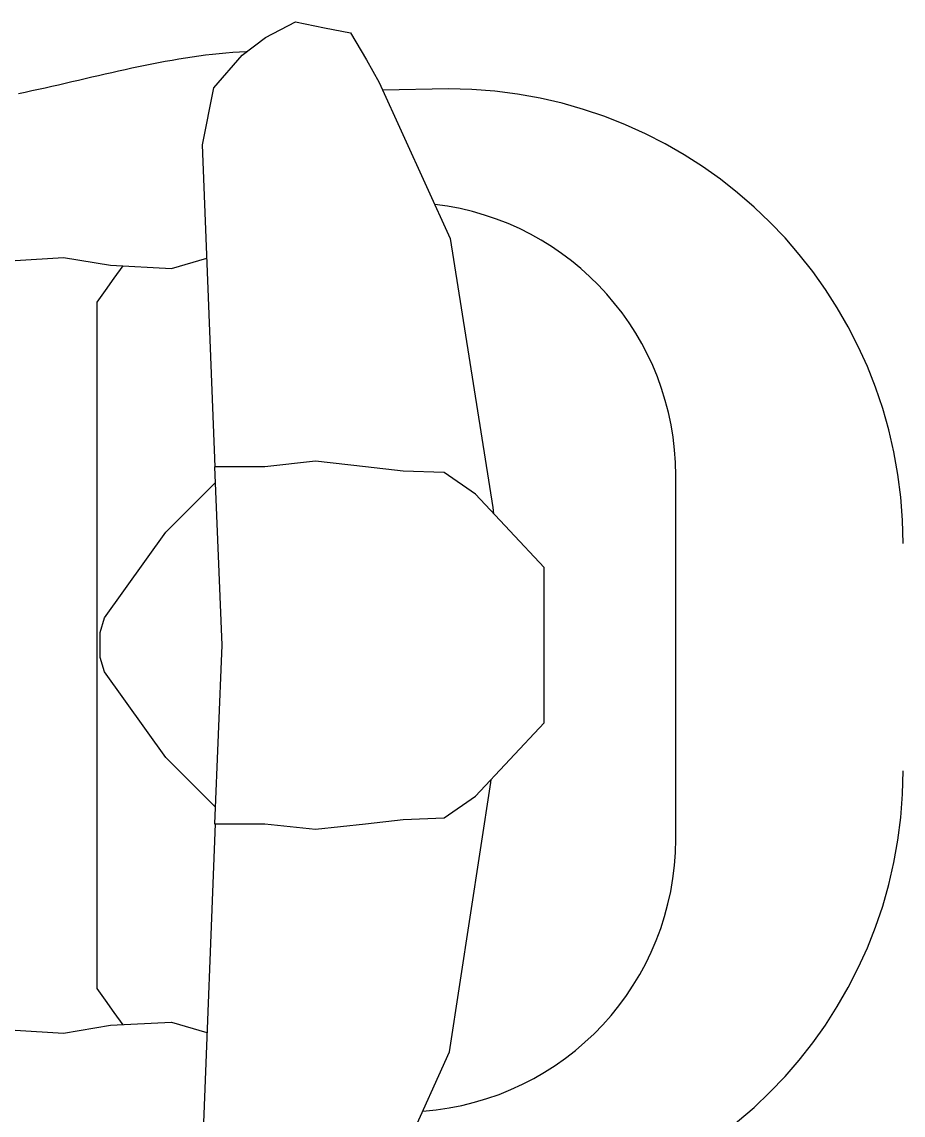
# Model space of a CAD drawing. Header units: millimetres. Extents: x -155 to 94595, y -3153 to 63413.
# Drawn here: x 93259.8 to 93647.4, y 44547.9 to 45028.8 of the extents above; entities that cross this region are included whole.
import ezdxf

# ---------------------------------------------------------------- set-up
doc = ezdxf.new("R2010")
doc.units = ezdxf.units.MM
doc.layers.add('int', color=185, linetype='Continuous')

msp = doc.modelspace()

# ---------------------------------------------------------------- linework, layer by layer
at = {"layer": 'int'}
for p, q in [((93366.855, 45021.914), (93380.05, 45028.839)), ((93380.05, 45028.839), (93392.812, 45026.287)), ((93392.812, 45026.287), (93404.298, 45023.99)), ((93356.584, 45014.211), (93366.855, 45021.914)), ((93404.298, 45023.99), (93411.282, 45012.079)), ((93349.504, 45015.102), (93346.526, 45014.817)), ((93352.486, 45015.348), (93349.504, 45015.102)), ((93355.472, 45015.554), (93352.486, 45015.348)), ((93358.464, 45015.717), (93355.472, 45015.554)), ((93358.6, 45015.723), (93358.464, 45015.717)), ((93316.961, 45010.238), (93314.021, 45009.647)), ((93319.904, 45010.811), (93316.961, 45010.238)), ((93322.849, 45011.363), (93319.904, 45010.811)), ((93325.797, 45011.892), (93322.849, 45011.363)), ((93328.748, 45012.397), (93325.797, 45011.892)), ((93331.702, 45012.876), (93328.748, 45012.397)), ((93334.66, 45013.328), (93331.702, 45012.876)), ((93337.62, 45013.749), (93334.66, 45013.328)), ((93340.585, 45014.139), (93337.62, 45013.749)), ((93343.554, 45014.496), (93340.585, 45014.139)), ((93346.526, 45014.817), (93343.554, 45014.496)), ((93344.171, 44999.889), (93356.584, 45014.211)), ((93411.282, 45012.079), (93416.964, 45002.135)), ((93296.412, 45005.8), (93293.481, 45005.126)), ((93299.344, 45006.467), (93296.412, 45005.8)), ((93302.276, 45007.127), (93299.344, 45006.467)), ((93305.21, 45007.776), (93302.276, 45007.127)), ((93308.145, 45008.414), (93305.21, 45007.776)), ((93311.082, 45009.038), (93308.145, 45008.414)), ((93314.021, 45009.647), (93311.082, 45009.038)), ((93275.898, 45001.048), (93272.967, 45000.379)), ((93278.83, 45001.723), (93275.898, 45001.048)), ((93281.76, 45002.402), (93278.83, 45001.723)), ((93284.69, 45003.083), (93281.76, 45002.402)), ((93287.621, 45003.766), (93284.69, 45003.083)), ((93290.551, 45004.447), (93287.621, 45003.766)), ((93293.481, 45005.126), (93290.551, 45004.447)), ((93416.964, 45002.135), (93448.13, 44933.57)), ((93261.227, 44997.803), (93258.287, 44997.192)), ((93264.164, 44998.429), (93261.227, 44997.803)), ((93267.099, 44999.068), (93264.164, 44998.429)), ((93270.034, 44999.719), (93267.099, 44999.068)), ((93272.967, 45000.379), (93270.034, 44999.719)), ((93339.181, 44974.787), (93344.171, 44999.889)), ((93344.171, 44999.889), (93344.171, 44999.889)), ((93447.36, 44999.316), (93418.481, 44998.796)), ((93344.745, 44833.073), (93339.181, 44974.787)), ((93448.13, 44933.57), (93448.13, 44933.57)), ((93448.13, 44933.57), (93466.829, 44815.139)), ((93256.871, 44923.865), (93278.096, 44925.228)), ((93278.096, 44925.228), (93298.759, 44921.784)), ((93325.502, 44920.369), (93341.138, 44924.945)), ((93298.759, 44921.784), (93325.502, 44920.369)), ((93304.122, 44921.502), (93300.24, 44916.101)), ((93325.502, 44920.369), (93325.502, 44920.369)), ((93300.24, 44916.101), (93296.37, 44910.703)), ((93296.37, 44910.703), (93292.716, 44905.577)), ((93292.716, 44905.577), (93292.716, 44603.581)), ((93366.647, 44833.072), (93344.508, 44833.072)), ((93344.508, 44833.072), (93347.648, 44754.579)), ((93388.899, 44835.52), (93366.647, 44833.072)), ((93410.926, 44833.072), (93388.899, 44835.52)), ((93427.446, 44831.237), (93410.926, 44833.072)), ((93445.436, 44830.546), (93427.446, 44831.237)), ((93459.229, 44820.997), (93445.436, 44830.546)), ((93547.36, 44669.316), (93547.36, 44829.316)), ((93323.05, 44804.294), (93344.79, 44826.034)), ((93489.493, 44788.735), (93459.229, 44820.997)), ((93466.829, 44815.139), (93467.255, 44812.441)), ((93296.165, 44766.655), (93323.05, 44804.294)), ((93323.05, 44804.294), (93323.05, 44804.294)), ((93489.493, 44754.579), (93489.493, 44788.735)), ((93489.493, 44788.735), (93489.493, 44788.735)), ((93294.26, 44760.24), (93296.165, 44766.655)), ((93294.26, 44760.24), (93294.26, 44760.24)), ((93294.26, 44749.245), (93294.26, 44760.24)), ((93347.648, 44754.579), (93344.508, 44676.086)), ((93489.493, 44720.423), (93489.493, 44754.579)), ((93294.26, 44749.245), (93294.26, 44749.245)), ((93296.165, 44742.83), (93294.26, 44749.245)), ((93323.05, 44705.191), (93296.165, 44742.83)), ((93459.229, 44688.162), (93489.493, 44720.423)), ((93489.493, 44720.423), (93489.493, 44720.423)), ((93323.05, 44705.191), (93323.05, 44705.191)), ((93344.802, 44683.438), (93323.05, 44705.191)), ((93447.812, 44575.731), (93465.964, 44694.247)), ((93465.964, 44694.247), (93466.165, 44695.555)), ((93445.436, 44678.612), (93459.229, 44688.162)), ((93427.446, 44677.921), (93445.436, 44678.612)), ((93344.745, 44676.085), (93339.181, 44534.371)), ((93344.508, 44676.086), (93366.647, 44676.086)), ((93366.647, 44676.086), (93388.899, 44673.638)), ((93388.899, 44673.638), (93410.926, 44676.086)), ((93410.926, 44676.086), (93427.446, 44677.921)), ((93292.716, 44603.581), (93296.37, 44598.455)), ((93296.37, 44598.455), (93300.24, 44593.057)), ((93300.24, 44593.057), (93304.122, 44587.656)), ((93278.096, 44583.93), (93298.759, 44587.374)), ((93298.759, 44587.374), (93325.502, 44588.789)), ((93325.502, 44588.789), (93325.502, 44588.789)), ((93325.502, 44588.789), (93341.123, 44584.217)), ((93256.871, 44585.293), (93278.096, 44583.93)), ((93416.964, 44507.023), (93447.812, 44575.731)), ((93447.812, 44575.731), (93447.812, 44575.731))]:
    msp.add_line(p, q, dxfattribs=at)
for centre, radius, start, end in [((93447.36, 44799.316), 200, 0, 90), ((93427.36, 44829.316), 120, 0, 83.30773), ((93447.36, 44699.316), 200, 270, 0), ((93427.36, 44669.316), 120, 274.17464, 0)]:
    msp.add_arc(centre, radius, start, end, dxfattribs=at)

doc.saveas('drawing.dxf')
